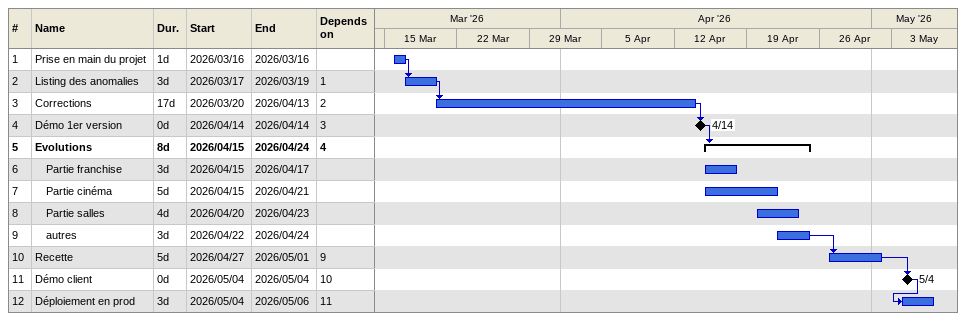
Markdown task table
| ID | Level | Task | Duration | Start | Finish | Predecessors |
|---|---|---|---|---|---|---|
| 1 | 1 | Prise en main du projet | 1d | 2026-03-16 | 2026-03-16 |  |
| 2 | 1 | Listing des anomalies | 3d | 2026-03-17 | 2026-03-19 | 1 |
| 3 | 1 | Corrections | 17d | 2026-03-20 | 2026-04-13 | 2 |
| 4 | 1 | Démo 1er version | 0d | 2026-04-14 | 2026-04-14 | 3 |
| 5 | 1 | **Evolutions** | 8d | 2026-04-15 | 2026-04-24 | 4 |
| 6 | 2 | Partie franchise | 3d | 2026-04-15 | 2026-04-17 |  |
| 7 | 2 | Partie cinéma | 5d | 2026-04-15 | 2026-04-21 |  |
| 8 | 2 | Partie salles | 4d | 2026-04-20 | 2026-04-23 |  |
| 9 | 2 | autres | 3d | 2026-04-22 | 2026-04-24 |  |
| 10 | 1 | Recette | 5d | 2026-04-27 | 2026-05-01 | 9 |
| 11 | 1 | Démo client | 0d | 2026-05-04 | 2026-05-04 | 10 |
| 12 | 1 | Déploiement en prod | 3d | 2026-05-04 | 2026-05-06 | 11 |
